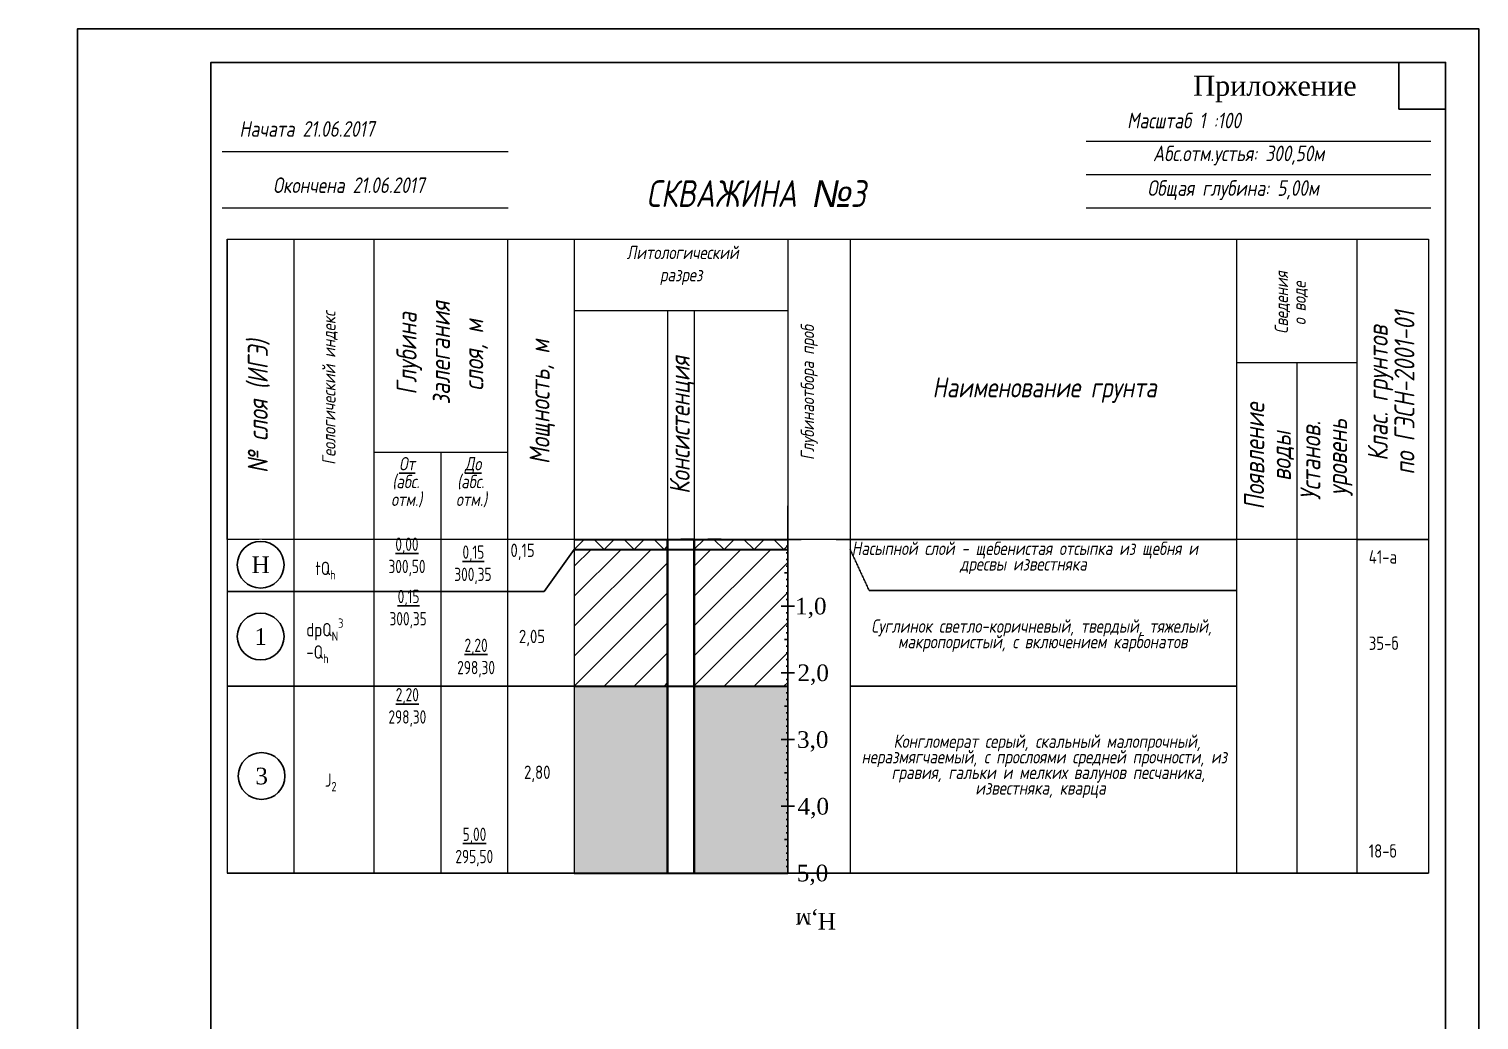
# Model space of a CAD drawing. Header units: millimetres. Extents: x 41890028 to 44740435, y 21258419 to 23626306.
# Drawn here: x 42863541 to 42972170, y 21332669 to 21406919 of the extents above; entities that cross this region are included whole.
import ezdxf
from ezdxf.enums import TextEntityAlignment as Align

# ---------------------------------------------------------------- set-up
doc = ezdxf.new("R2010")
doc.units = ezdxf.units.MM
doc.set_wipeout_variables(frame=1)
for name, pattern in [('Cплошная', [0]), ('DASHED', [0.75, 0.5, -0.25]), ('штриховая2', [9.525, 6.35, -3.175])]:
    doc.linetypes.add(name, pattern=pattern)
for name, color, linetype in [('ГЛ_Разрез_Ось', 7, 'Continuous'), ('ГЛ_Разрез_ОсьМетка', 7, 'Continuous'), ('ГЛ_Разрез_ОсьШкалаВ-10', 7, 'Continuous'), ('ГЛ_Разрез_СквМаска', 6, 'Continuous'), ('ГЛ_Разрез_СлоиОбозначения', 7, 'Continuous'), ('ГЛ_Штамп', 7, 'Continuous'), ('ГЛ_Штамп_РамкаВнутр', 7, 'Continuous'), ('ГЛ_Штамп_Текст', 7, 'Continuous')]:
    doc.layers.add(name, color=color, linetype=linetype)
doc.layers.add('ГЛ_Разрез_ОсьШкалаВ-1', color=6, linetype='Continuous', plot=False)
doc.layers.add('ГЛ_Штамп_РамкаВнеш', color=6, linetype='Continuous', plot=False)
doc.styles.add('GOST 2.304', font='GOST_0.TTF')
doc.styles.add('ГеологияРазрезОсь', font='times.ttf', dxfattribs={"height": 2.5})
doc.styles.add('ГеологияРазрезТаблица', font='times.ttf', dxfattribs={"height": 2.5})
doc.styles.add('ГеологияШтамп', font='times.ttf')

# ---------------------------------------------------------------- blocks, each defined once
blk = doc.blocks.new('*U58')
at = {"layer": 'ГЛ_Штамп'}
for q in [(20, 60), (20, 45), (20, 20)]:
    blk.add_line((20, 5), q, dxfattribs=at)
at = {"layer": 'ГЛ_Штамп_РамкаВнеш'}
blk.add_lwpolyline([(0, 0), (210, 0), (210, 297), (0, 297)], close=True, dxfattribs=at)
at = {"layer": 'ГЛ_Штамп_РамкаВнутр', "lineweight": -2}
for p, q in [((8, 5), (8, 90)), ((8, 90), (20, 90)), ((13, 5), (13, 90)), ((8, 65), (20, 65)), ((8, 30), (20, 30)), ((8, 5), (20, 5))]:
    blk.add_line(p, q, dxfattribs=at)
at = {"layer": 'ГЛ_Штамп_РамкаВнутр'}
for points in [[(20, 5), (205, 5), (205, 292), (20, 292)], [(198, 285), (205, 285), (205, 292), (198, 292)]]:
    blk.add_lwpolyline(points, close=True, dxfattribs=at)
at = {"layer": 'ГЛ_Штамп_Текст', "style": 'ГеологияШтамп'}
for s, p in [('Взам. инв.N%%d', (10.46, 77.87)), ('Подпись и дата', (10.39, 48.04)), ('Инв.N%%dподл', (10.39, 17.84))]:
    blk.add_text(s, height=2.8, rotation=90, dxfattribs=at).set_placement(p, align=Align.MIDDLE_CENTER)
at = {"layer": 'ГЛ_Штамп_Текст', "style": 'ГеологияШтамп', "flags": 8}
for tag, p in [('Приложение', (191.67, 288.5)), ('Лист', (205, 288.5))]:
    blk.add_attdef(tag, text='', height=3, dxfattribs=at).set_placement(p, align=Align.MIDDLE_RIGHT)
blk = doc.blocks.new('*U59')
at = {"layer": 'ГЛ_Разрез_Ось'}
for q in [(0, 55), (0, 0)]:
    blk.add_line((0, 5), q, dxfattribs=at)
blk.add_lwpolyline([(0, 55, 0, 0, 0), (0, 57, 1, 0, 0), (0, 60, 0, 0, 0)], format="xyseb", dxfattribs=at)
at = {"layer": 'ГЛ_Разрез_ОсьШкалаВ-1'}
for p, q in [((0, 54), (0.25, 54)), ((0, 53), (0.25, 53)), ((0, 52), (0.25, 52)), ((0, 51), (0.25, 51)), ((0, 50), (0.5, 50)), ((0, 49), (0.25, 49)), ((0, 48), (0.25, 48)), ((0, 47), (0.25, 47)), ((0, 46), (0.25, 46)), ((0, 44), (0.25, 44)), ((0, 43), (0.25, 43)), ((0, 42), (0.25, 42)), ((0, 41), (0.25, 41)), ((0, 40), (0.5, 40)), ((0, 39), (0.25, 39)), ((0, 38), (0.25, 38)), ((0, 37), (0.25, 37)), ((0, 36), (0.25, 36)), ((0, 34), (0.25, 34)), ((0, 33), (0.25, 33)), ((0, 32), (0.25, 32)), ((0, 31), (0.25, 31)), ((0, 30), (0.5, 30)), ((0, 29), (0.25, 29)), ((0, 28), (0.25, 28)), ((0, 27), (0.25, 27)), ((0, 26), (0.25, 26)), ((0, 24), (0.25, 24)), ((0, 23), (0.25, 23)), ((0, 22), (0.25, 22)), ((0, 21), (0.25, 21)), ((0, 20), (0.5, 20)), ((0, 19), (0.25, 19)), ((0, 18), (0.25, 18)), ((0, 17), (0.25, 17)), ((0, 16), (0.25, 16)), ((0, 14), (0.25, 14)), ((0, 13), (0.25, 13)), ((0, 12), (0.25, 12)), ((0, 11), (0.25, 11)), ((0, 10), (0.5, 10)), ((0, 9), (0.25, 9)), ((0, 8), (0.25, 8)), ((0, 7), (0.25, 7)), ((0, 6), (0.25, 6))]:
    blk.add_line(p, q, dxfattribs=at)
at = {"layer": 'ГЛ_Разрез_ОсьШкалаВ-10'}
for p, q in [((-1, 55), (1, 55)), ((-1, 45), (1, 45)), ((-1, 35), (1, 35)), ((-1, 25), (1, 25)), ((-1, 15), (1, 15)), ((-1, 5), (1, 5))]:
    blk.add_line(p, q, dxfattribs=at)
at = {"style": 'ГеологияРазрезТаблица'}
blk.add_text('Н,м', height=2.5, dxfattribs=at).set_placement((-1.16, 60.22), align=Align.BOTTOM_RIGHT)
blk = doc.blocks.new('*U60')
at = {"layer": 'ГЛ_Разрез_Ось'}
blk.add_line((-1, 0), (1, 0), dxfattribs=at)
at = {"layer": 'ГЛ_Разрез_ОсьМетка', "style": 'ГеологияРазрезТаблица'}
blk.add_attdef('ОТМЕТКА', text='', height=2.5, dxfattribs=at).set_placement((7.96, 0), align=Align.MIDDLE_RIGHT)
blk = doc.blocks.new('ГЛ_Разрез_СлоиОбозначения')
blk.add_wipeout([(3.75, 0), (3.61, 1.08), (3.1, 2.14), (2.3, 2.99), (1.45, 3.48), (0.58, 3.71), (0, 3.75), (-0.58, 3.71), (-1.45, 3.48), (-2.3, 2.99), (-3.1, 2.14), (-3.61, 1.08), (-3.75, 0), (-3.61, -1.08), (-3.1, -2.14), (-2.3, -2.99), (-1.45, -3.48), (-0.58, -3.71), (0, -3.75), (0.58, -3.71), (1.45, -3.48), (2.3, -2.99), (3.1, -2.14), (3.61, -1.08)]).dxf.layer = 'ГЛ_Разрез_СквМаска'
at = {"layer": 'ГЛ_Разрез_СлоиОбозначения'}
blk.add_circle((0, 0), 3.5, dxfattribs=at)
at = {"layer": 'ГЛ_Разрез_СлоиОбозначения', "style": 'ГеологияРазрезОсь'}
blk.add_attdef('НОМЕР', text='', height=2.5, dxfattribs=at).set_placement((0, 0), align=Align.MIDDLE_CENTER)

msp = doc.modelspace()

# ---------------------------------------------------------------- hatches: boundary and pattern name
at = {"linetype": 'DASHED'}
h = msp.add_hatch(dxfattribs=at)
h.set_pattern_fill('ANSI37', color=256, scale=500)
h.set_pattern_definition([(45, (42904385.5, 21367926.8), (-1122.53, 1122.53), []), (135, (42904385.5, 21367926.8), (-1122.53, -1122.53), [])])
h.paths.add_polyline_path([(42911385.473, 21368680.717), (42904385.473, 21368679.968), (42904385.473, 21367926.782), (42911385.473, 21367927.531)])
h.paths.add_polyline_path([(42920385.473, 21368681.68), (42913385.473, 21368680.931), (42913385.473, 21367927.745), (42920385.473, 21367928.494)])
h = msp.add_hatch(dxfattribs=at)
h.set_pattern_fill('ANSI31', color=256, scale=500)
h.set_pattern_definition([(45, (42904385.5, 21357680), (-1122.53, 1122.53), [])])
h.paths.add_polyline_path([(42911385.473, 21367927.531), (42904385.73, 21367926.782), (42904385.473, 21367926.426), (42904385.473, 21357679.968), (42911385.473, 21357680.717)])
h.paths.add_polyline_path([(42920385.473, 21367928.494), (42913385.473, 21367927.745), (42913385.473, 21357680.931), (42920385.473, 21357681.68)])
h = msp.add_hatch(dxfattribs=at)
h.set_pattern_fill('KONGLOM', color=256, scale=5000, pattern_type=2)
h.set_pattern_definition([(0, (42792126.8, 21344181.7), (0, 1000), []), (60, (42792126.8, 21343681.7), (-0.0004, 1999.999), [577.35, -2309.4, 577.35]), (120, (42792126.8, 21343681.7), (-1732.0504, 999.999), [577.35, -2309.4, 577.35]), (30, (42793425.8, 21343681.7), (0.0004, 2000), [500, -1500]), (30, (42794291.9, 21343681.7), (0.0004, 2000), [-1500, 500]), (150, (42793425.8, 21343681.7), (-1732.05, -1000), [-1500, 500]), (150, (42794291.9, 21343681.7), (-1732.05, -1000), [500, -1500])])
h.paths.add_polyline_path([(42799126.811, 21349680.717), (42792126.811, 21349679.968), (42792126.811, 21343681.68), (42799126.811, 21343681.68)])
h.paths.add_polyline_path([(42808126.811, 21349681.68), (42801126.811, 21349680.931), (42801126.811, 21343681.68), (42808126.811, 21343681.68)])
h.paths.add_polyline_path([(42911385.473, 21357680.717), (42904385.473, 21357679.968), (42904385.473, 21343681.68), (42911385.473, 21343681.68)])
h.paths.add_polyline_path([(42920385.473, 21357681.68), (42913385.473, 21357680.931), (42913385.473, 21343681.68), (42920385.473, 21343681.68)])

# ---------------------------------------------------------------- linework, layer by layer
at = {"linetype": 'Cплошная', "lineweight": 30}
msp.add_line((42904385.473, 21368681.68), (42920385.473, 21368681.68), dxfattribs=at)
for p, q in [((42913385.473, 21368685.424), (42912385.473, 21368685.424)), ((42913385.473, 21368680.931), (42912385.473, 21368680.931)), ((42913385.473, 21368680.931), (42912385.473, 21368680.931)), ((42915385.473, 21368685.638), (42914385.473, 21368685.638)), ((42921385.473, 21368681.68), (42920385.473, 21368681.68)), ((42902125.803, 21364786.274), (42904385.73, 21367926.782)), ((42925057.623, 21357682.18), (42954015.541, 21357682.18))]:
    msp.add_line(p, q)
at = {"linetype": 'Cплошная', "lineweight": 20}
for p, q in [((42924015.541, 21368681.68), (42954015.541, 21368681.68)), ((42963015.541, 21368681.68), (42968385.473, 21368681.68))]:
    msp.add_line(p, q, dxfattribs=at)
at = {"linetype": 'штриховая2'}
msp.add_line((42925057.623, 21367928.494), (42926484.086, 21364843.733), dxfattribs=at)
at = {"ltscale": 10}
for p, q in [((42926484.086, 21364843.733), (42954015.541, 21364843.733)), ((42904385.473, 21357679.968), (42878385.473, 21357679.968)), ((42968385.473, 21343681.68), (42878385.473, 21343681.68))]:
    msp.add_line(p, q, dxfattribs=at)
at = {"linetype": 'Cплошная', "lineweight": 20}
for points in [[(42942734, 21398525.304), (42968557.384, 21398525.304)], [(42878018.772, 21397745.461), (42899447.058, 21397745.461)], [(42942734, 21396025.304), (42968557.384, 21396025.304)], [(42878018.772, 21393525.34), (42899447.058, 21393525.34)], [(42942734, 21393525.304), (42968557.384, 21393525.304)], [(42878385.473, 21391181.68), (42968385.473, 21391181.68), (42968385.473, 21368681.68), (42878385.473, 21368681.68), (42878385.473, 21391181.68)], [(42878385.473, 21391181.68), (42878385.473, 21368681.68)], [(42883385.473, 21391181.68), (42883385.473, 21368681.68)], [(42889385.473, 21391181.68), (42889385.473, 21368681.68)], [(42899385.473, 21391181.68), (42899385.473, 21368681.68)], [(42904385.473, 21391181.68), (42904385.473, 21368681.68)], [(42920385.473, 21391181.68), (42920385.473, 21343681.68)], [(42925057.623, 21391181.68), (42925057.623, 21343681.68)], [(42954015.541, 21391181.68), (42954015.541, 21368681.68)], [(42963015.541, 21391181.68), (42963015.541, 21368681.68)], [(42968385.473, 21391181.68), (42968385.473, 21368681.68)], [(42904385.473, 21385826.334), (42908806.855, 21385828.632), (42920385.473, 21385828.632)], [(42911385.473, 21385828.632), (42911385.473, 21368681.68)], [(42913385.473, 21385828.632), (42913385.473, 21368681.68)], [(42954015.541, 21381923.943), (42954591.316, 21381924.242), (42963015.541, 21381924.242)], [(42958515.541, 21381924.242), (42958515.541, 21368681.68)], [(42889395.844, 21375211.817), (42889432.142, 21375211.967), (42899385.473, 21375211.967)], [(42894385.473, 21375211.967), (42894385.473, 21368681.68)], [(42878385.473, 21368681.68), (42878385.473, 21343681.68)], [(42883385.473, 21368681.68), (42883385.473, 21343681.68)], [(42889385.473, 21368681.68), (42889385.473, 21343681.68)], [(42894385.473, 21368681.68), (42894385.473, 21343681.68)], [(42899385.473, 21368681.68), (42899385.473, 21343681.68)], [(42904385.473, 21368681.68), (42904385.473, 21343681.68)], [(42920385.473, 21343681.68), (42920385.473, 21368686.172)], [(42954015.541, 21368681.68), (42954015.541, 21343681.68)], [(42958515.541, 21368681.68), (42958515.541, 21343681.68)], [(42963015.541, 21368681.68), (42963015.541, 21343681.68)], [(42968385.473, 21368681.68), (42968385.473, 21343681.68)], [(42920385.473, 21343681.68), (42920385.473, 21353686.172)]]:
    msp.add_lwpolyline(points, dxfattribs=at)
at = {"lineweight": 20}
msp.add_lwpolyline([(42920385.473, 21368686.172), (42878385.473, 21368681.68)], dxfattribs=at)
at = {"lineweight": 30}
for points in [[(42904384.671, 21368679.968), (42920384.671, 21368681.68)], [(42904385.473, 21367926.782), (42920385.473, 21367928.494)], [(42904385.473, 21357679.968), (42920385.473, 21357681.68)], [(42904385.473, 21343681.68), (42920385.473, 21343681.68)]]:
    msp.add_lwpolyline(points, dxfattribs=at)
at = {"linetype": 'Cплошная', "lineweight": 35}
for points in [[(42911385.473, 21368681.68), (42911385.473, 21343681.68)], [(42913385.473, 21368681.68), (42913385.473, 21343681.68)]]:
    msp.add_lwpolyline(points, dxfattribs=at)

# ---------------------------------------------------------------- block references
ref = msp.add_blockref('*U58', (42867170.445, 21258419.467), dxfattribs=dict(xscale=500, yscale=500, zscale=500))
ref.add_attrib('Приложение', 'Приложение', dxfattribs={"layer": 'ГЛ_Штамп_Текст', "height": 1500, "style": 'ГеологияШтамп'}).set_placement((42963007.484, 21402669.467), align=Align.MIDDLE_RIGHT)
at = {"xscale": 500, "yscale": 500, "zscale": 500, "rotation": 180}
msp.add_blockref('*U59', (42920385.473, 21371181.68), dxfattribs=at)
ref = msp.add_blockref('*U60', (42920385.473, 21363681.68), dxfattribs=dict(xscale=500, yscale=500, zscale=500))
ref.add_attrib('ОТМЕТКА', '1,0', dxfattribs={"layer": 'ГЛ_Разрез_ОсьМетка', "height": 1250, "style": 'ГеологияРазрезТаблица'}).set_placement((42923292.106, 21363681.68), align=Align.MIDDLE_RIGHT)
ref = msp.add_blockref('*U60', (42920385.473, 21358681.68), dxfattribs=dict(xscale=500, yscale=500, zscale=500))
ref.add_attrib('ОТМЕТКА', '2,0', dxfattribs={"layer": 'ГЛ_Разрез_ОсьМетка', "height": 1250, "style": 'ГеологияРазрезТаблица'}).set_placement((42923468.746, 21358681.68), align=Align.MIDDLE_RIGHT)
ref = msp.add_blockref('*U60', (42920385.473, 21353681.68), dxfattribs=dict(xscale=500, yscale=500, zscale=500))
ref.add_attrib('ОТМЕТКА', '3,0', dxfattribs={"layer": 'ГЛ_Разрез_ОсьМетка', "height": 1250, "style": 'ГеологияРазрезТаблица'}).set_placement((42923433.598, 21353681.68), align=Align.MIDDLE_RIGHT)
ref = msp.add_blockref('*U60', (42920385.473, 21348681.68), dxfattribs=dict(xscale=500, yscale=500, zscale=500))
ref.add_attrib('ОТМЕТКА', '4,0', dxfattribs={"layer": 'ГЛ_Разрез_ОсьМетка', "height": 1250, "style": 'ГеологияРазрезТаблица'}).set_placement((42923479.561, 21348681.68), align=Align.MIDDLE_RIGHT)
ref = msp.add_blockref('*U60', (42920385.473, 21343681.68), dxfattribs=dict(xscale=500, yscale=500, zscale=500))
ref.add_attrib('ОТМЕТКА', '5,0', dxfattribs={"layer": 'ГЛ_Разрез_ОсьМетка', "height": 1250, "style": 'ГеологияРазрезТаблица'}).set_placement((42923420.08, 21343681.68), align=Align.MIDDLE_RIGHT)

# ---------------------------------------------------------------- texts
at = {"ltscale": 100, "attachment_point": 1, "style": 'GOST 2.304'}
for s, insert, char_height, width in [('{\\H1.1667x;\\Q11;Начата 21.06.2017}', (42879306.507, 21400014.551), 1000, 76339.28571), ('\\pi33444;{\\H1.1667x;\\Q11;Масштаб 1 :100}', (42912362.316, 21400645.503), 1000, 76339.28571), ('\\pi30843;{\\H1.1667x;\\Q11;Абс.отм.устья: 300,50м}', (42916898.031, 21398181.217), 1000, 76339.28571), ('\\pi32109;{\\H1.1667x;\\Q11;Окончена 21.06.2017}', (42849720.632, 21395800.265), 1000, 76339.28571), ('{\\H1.3333x;\\Q11;СКВАЖИНА \\fArial|b0|i0|c204|p34;№\\Fcs_gost2304|c204;3}', (42909798.109, 21395588.211), 1500, 76339.28571), ('\\pi31529;{\\H1.1667x;\\Q11;Общая глубина: 5,00м}', (42915802.792, 21395585.979), 1000, 76339.28571), ('\\pi33965;{\\Q11;Литологический\\P\\pi36465;разрез}', (42874344.459, 21390675.265), 1000, 76339.28571), ('\\pi29772;{\\Q11;Наименование грунта}', (42901451.602, 21380818.122), 1500, 76339.28571), ('\\pi1339.9;{\\H0.8x;\\W0.9;\\L0,00\\H1.25x; \\P\\pi825.57;\\H0.8x;\\l300,50}', (42889646.433, 21368816.548), 1250, 4480.36168), ('\\pi1468.8;{\\H0.8x;\\W0.9;\\L0,15\\H1.25x; \\P\\pi858.04;\\H0.8x;\\l300,35}', (42894545.891, 21368224.585), 1250, 4480.36168), ('0,15', (42899608.302, 21368359.211), 1000, 4480.36168), ('\\A1;41-а', (42963910.451, 21367866.166), 1000, 4480.36168), ('\\A1;tQ{\\H0.7x;\\S^ h;}', (42884991.304, 21367007.256), 1000, 4480.36168), ('\\pi1468.8;{\\H0.8x;\\W0.9;\\L0,15\\H1.25x; \\P\\pi858.04;\\H0.8x;\\l300,35}', (42889690.894, 21364901.165), 1250, 4480.36168), ('\\A1;dpQ{\\H0.7x;\\S^ N;\\S3^ ;}\\P-Q{\\H0.7x;\\S^ h;}', (42884318.691, 21362754.202), 1000, 4480.36168), ('\\pi1340.2;{\\H0.8x;\\W0.9;\\L2,20 \\P\\pi793.75;\\l298,30}', (42894827.211, 21361243.033), 1250, 4480.36168), ('2,05', (42900244.701, 21361906.509), 1000, 4480.36168), ('\\A1;35-б', (42963910.451, 21361397.865), 1000, 4480.36168), ('\\pi1340.2;{\\H0.8x;\\W0.9;\\L2,20 \\P\\pi793.75;\\l298,30}', (42889676.706, 21357541.606), 1250, 4480.36168), ('\\A1; \\PJ{\\H0.7x;\\S^ 2;}', (42885712.869, 21352811.14), 1000, 4480.36168), ('\\pi1240.2;2,80', (42899385.473, 21351732.032), 1000, 4480.36168), ('\\pi1372;{\\H0.8x;\\W0.9;\\L5,00\\H1.25x; \\P\\pi825.9;\\H0.8x;\\l295,50}', (42894658.641, 21347084.648), 1250, 4480.36168), ('\\A1;18-б', (42963910.451, 21345835.182), 1000, 4480.36168)]:
    msp.add_mtext(s, dxfattribs=dict(at, insert=insert, char_height=char_height, width=width))
at = {"ltscale": 100, "width": 27696.42857, "attachment_point": 1, "rotation": 90, "line_spacing_factor": 0.8, "style": 'GOST 2.304'}
for s, insert, char_height in [('\\pi11537;{\\Q11;Сведения\\P\\pi12180;о воде}', (42956862.316, 21372550.265), 1000), ('\\pi8264.2;{\\Q11;Клас. грунтов \\P\\pi7235.2;по ГЭСН-2001-01}', (42963835.531, 21366297.289), 1500), ('\\pi9898.9;{\\Q11;Появление\\P\\pi12042;воды}', (42954576.602, 21361014.551), 1500), ('\\pi10419;{\\Q11;Установ.\\P\\pi10768;уровень}', (42958790.888, 21361193.122), 1500)]:
    msp.add_mtext(s, dxfattribs=dict(at, insert=insert, char_height=char_height))
at = {"ltscale": 100, "width": 27696.42857, "attachment_point": 1, "rotation": 90, "style": 'GOST 2.304'}
for s, insert, char_height in [('\\pi8179.6;{\\Q11;Геологический индекс}', (42885505.173, 21366085.979), 1000), ('\\pi10754;{\\Q11;Глубина \\P\\pi10019;залегания \\P\\pi11059;слоя, м}', (42891076.602, 21368764.551), 1500), ('\\pi8643.9;{\\Q11;Глубинаотбора проб}', (42921362.316, 21365978.836), 1000), ('\\pi8318.3;{\\Q11;№ слоя (ИГЭ)}', (42879933.745, 21365335.979), 1500), ('\\pi8766.5;{\\Q11;Мощность, м}', (42901040.888, 21365550.265), 1500), ('\\pi8399.4;{\\Q11;Консистенция}', (42911540.888, 21363681.217), 1500)]:
    msp.add_mtext(s, dxfattribs=dict(at, insert=insert, char_height=char_height))
at = {"ltscale": 100, "char_height": 1000, "attachment_point": 1, "style": 'GOST 2.304'}
for s, insert, width, line_spacing_factor in [('\\pi37430;{\\Q11;\\LОт\\P\\pi36919;\\l(абс.\\P\\pi36836;отм.)}', (42853838.507, 21374847.884), 76339.28571, 0.8), ('\\pi37494;{\\Q11;\\LДо\\P\\pi36919;\\l(абс.\\P\\pi36836;отм.)}', (42858695.65, 21374847.884), 76339.28571, 0.8), ('\\pi2308.8;{\\Q11;Насыпной слой - щебенистая отсыпка из щебня и \\P\\pi10411;дресвы известняка}', (42922870.734, 21368508.776), 30770.19641, 0.7), ('\\pi1581.1;{\\Q11;Суглинок светло-коричневый, твердый, тяжелый, \\P\\pi3580.6;макропористый, с включением карбонатов }', (42925057.623, 21362687.012), 29062.52435, 0.7), ('\\pi3247.9;{\\Q11;Конгломерат серый, скальный малопрочный, \\P\\pi857;неразмягчаемый, с прослоями средней прочности, из \\P\\pi3102.5;гравия, гальки и мелких валунов песчаника, \\P\\pi9376.2;известняка, кварца}', (42925057.623, 21354058.336), 29123.74218, 0.7)]:
    msp.add_mtext(s, dxfattribs=dict(at, insert=insert, width=width, line_spacing_factor=line_spacing_factor))

# ---------------------------------------------------------------- next in the draw order: block references
at = {"xscale": 500, "yscale": 500, "zscale": 500}
for p, values in [((42880898.447, 21366777.873), {'НОМЕР': 'Н'}), ((42880897.645, 21361400.05), {'НОМЕР': '1'}), ((42880967.481, 21350950.527), {'НОМЕР': '3'})]:
    msp.add_blockref('ГЛ_Разрез_СлоиОбозначения', p, dxfattribs=at).add_auto_attribs(values)

# ---------------------------------------------------------------- next in the draw order: linework, layer by layer
at = {"ltscale": 10}
msp.add_line((42902125.803, 21364786.274), (42878385.473, 21364786.274), dxfattribs=at)

doc.saveas('drawing.dxf')
